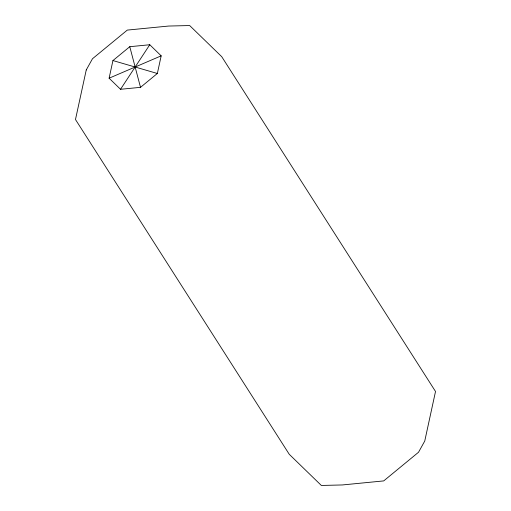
<?xml version="1.0" encoding="UTF-8"?>
<svg xmlns="http://www.w3.org/2000/svg" width="511" height="511" viewBox="0 0 511 511"><rect width="100%" height="100%" fill="white"/><g stroke="black" fill="none" stroke-linecap="round" stroke-linejoin="round"><path stroke-width="0.77" d="M109.111 78.202L112.937 60.56L129.775 46.699L149.761 44.744L161.182 55.84L157.35 73.482L140.512 87.336L120.532 89.291L109.111 78.202L161.182 55.84M120.532 89.291L149.761 44.744M112.937 60.56L157.35 73.482M129.775 46.699L140.512 87.336M86.244 69.969L75.481 119.517L289.258 454.298L321.336 485.45L342.383 484.952L383.704 480.908L418.528 452.248L424.756 441.031L435.519 391.483L221.742 56.702L189.664 25.55L168.617 26.048L127.296 30.092L92.472 58.752L86.244 69.969"/></g></svg>
